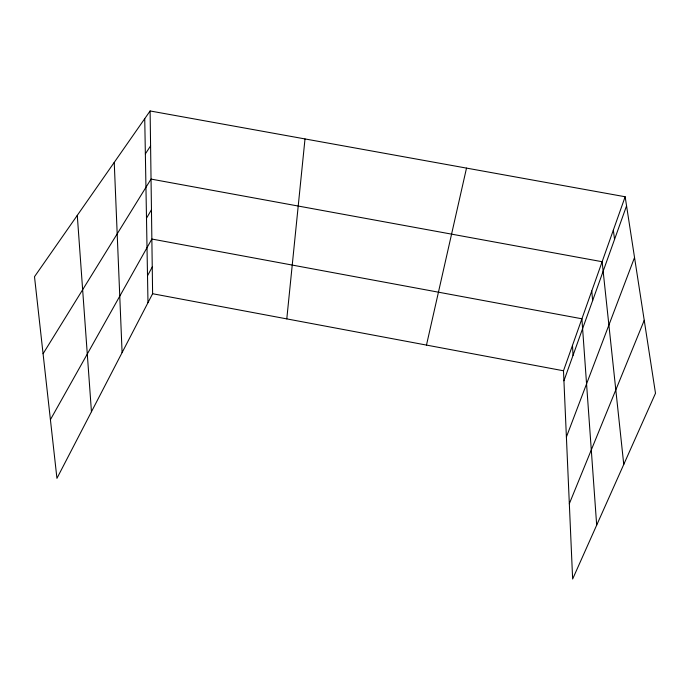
<?xml version="1.0" encoding="UTF-8"?>
<svg xmlns="http://www.w3.org/2000/svg" width="690" height="690" viewBox="0 0 690 690"><rect width="100%" height="100%" fill="white"/><g stroke="black" fill="none" stroke-linecap="round" stroke-linejoin="round"><path stroke-width="1.03" d="M286.79 318.884L305.006 138.932M426.48 345.086L466.509 168.101M625.157 196.754L655.5 393.283L572.64 579.039L563.489 370.78L625.157 196.754L150.109 110.961L34.5 276.699L56.942 478.334L152.611 293.724L150.109 110.961M563.928 380.794L626.563 205.844M566.395 437.02L634.541 257.508M569.328 503.717L644.236 320.315M147.513 275.776L152.249 266.995M50.413 419.675L151.86 239.033L581.903 318.789L596.678 525.15M146.496 218.213L151.464 209.76M43.073 353.746L151.041 179.081L602.137 261.717L623.76 464.439M145.357 153.879L150.593 145.892M152.611 293.724L563.489 370.78M613.35 230.081L614.548 239.396M591.779 290.939L592.632 300.616M77.28 215.375L91.451 411.732M572.484 345.38L573.054 355.307M114.238 162.4L122.096 352.599M144.736 118.671L147.988 302.634"/></g></svg>
